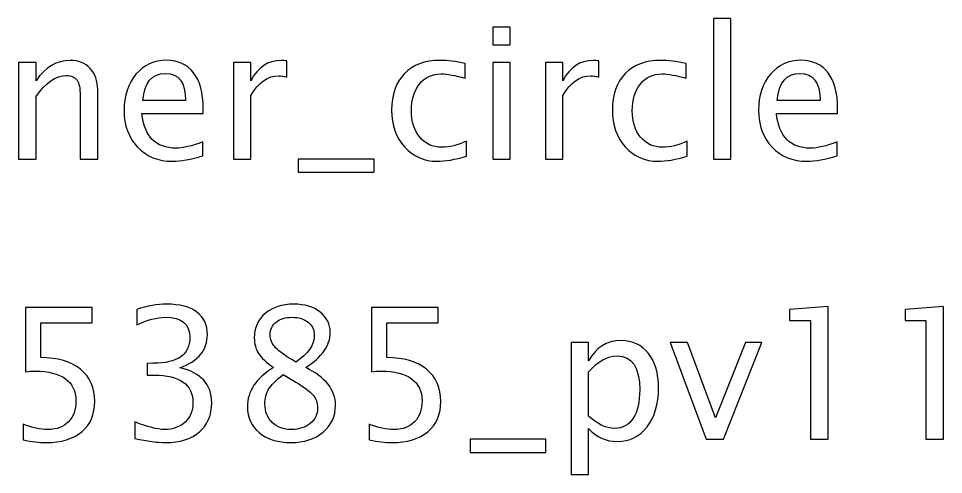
# Model space of a CAD drawing. Header units: centimetres. Extents: x -12.4 to 12.1, y -13.2 to 14.1.
# Drawn here: x 5.67 to 12.11, y 10.97 to 14.15 of the extents above; entities that cross this region are included whole.
import ezdxf

# ---------------------------------------------------------------- set-up
doc = ezdxf.new("R2010")
doc.units = ezdxf.units.CM
doc.header["$MEASUREMENT"] = 0
doc.layers.add('Layer 1', color=7, linetype='Continuous')

msp = doc.modelspace()

# ---------------------------------------------------------------- linework, layer by layer
at = {"layer": 'Layer 1'}
for points, knots in [([(10.50513, 13.17044), (10.50513, 13.17044), (10.50513, 14.14961), (10.50513, 14.14961), (10.50513, 14.14961), (10.50513, 14.14961), (10.62705, 14.14961), (10.62705, 14.14961), (10.62705, 14.14961), (10.62705, 14.14961), (10.62705, 13.17044), (10.62705, 13.17044), (10.62705, 13.17044), (10.62705, 13.17044), (10.50513, 13.17044), (10.50513, 13.17044)], [0, 0, 0, 0, 0.2, 0.2, 0.2, 0.2, 0.4, 0.4, 0.4, 0.4, 0.6, 0.6, 0.6, 0.6, 1, 1, 1, 1]), ([(8.96801, 13.96673), (8.96801, 13.96673), (8.96801, 14.08865), (8.96801, 14.08865), (8.96801, 14.08865), (8.96801, 14.08865), (9.08993, 14.08865), (9.08993, 14.08865), (9.08993, 14.08865), (9.08993, 14.08865), (9.08993, 13.96673), (9.08993, 13.96673), (9.08993, 13.96673), (9.08993, 13.96673), (8.96801, 13.96673), (8.96801, 13.96673)], [0, 0, 0, 0, 0.2, 0.2, 0.2, 0.2, 0.4, 0.4, 0.4, 0.4, 0.6, 0.6, 0.6, 0.6, 1, 1, 1, 1]), ([(5.66707, 13.17044), (5.66707, 13.17044), (5.66707, 13.84354), (5.66707, 13.84354), (5.66707, 13.84354), (5.66707, 13.84354), (5.78899, 13.84354), (5.78899, 13.84354), (5.78899, 13.84354), (5.78899, 13.84354), (5.78899, 13.71633), (5.78899, 13.71633), (5.78899, 13.71633), (5.85355, 13.81052), (5.93271, 13.85751), (6.02627, 13.85751), (6.02627, 13.85751), (6.08511, 13.85751), (6.13189, 13.8391), (6.16639, 13.80205), (6.16639, 13.80205), (6.20089, 13.76522), (6.21825, 13.71548), (6.21825, 13.65325), (6.21825, 13.65325), (6.21825, 13.65325), (6.21825, 13.17044), (6.21825, 13.17044), (6.21825, 13.17044), (6.21825, 13.17044), (6.09633, 13.17044), (6.09633, 13.17044), (6.09633, 13.17044), (6.09633, 13.17044), (6.09633, 13.61346), (6.09633, 13.61346), (6.09633, 13.61346), (6.09633, 13.66341), (6.08892, 13.69897), (6.07432, 13.72014), (6.07432, 13.72014), (6.0595, 13.74152), (6.03516, 13.7521), (6.00108, 13.7521), (6.00108, 13.7521), (5.92615, 13.7521), (5.85545, 13.70321), (5.78899, 13.60542), (5.78899, 13.60542), (5.78899, 13.60542), (5.78899, 13.17044), (5.78899, 13.17044), (5.78899, 13.17044), (5.78899, 13.17044), (5.66707, 13.17044), (5.66707, 13.17044)], [0, 0, 0, 0, 0.0666667, 0.0666667, 0.0666667, 0.0666667, 0.1333333, 0.1333333, 0.1333333, 0.1333333, 0.2, 0.2, 0.2, 0.2, 0.2666667, 0.2666667, 0.2666667, 0.2666667, 0.3333333, 0.3333333, 0.3333333, 0.3333333, 0.4, 0.4, 0.4, 0.4, 0.4666667, 0.4666667, 0.4666667, 0.4666667, 0.5333333, 0.5333333, 0.5333333, 0.5333333, 0.6, 0.6, 0.6, 0.6, 0.6666667, 0.6666667, 0.6666667, 0.6666667, 0.7333333, 0.7333333, 0.7333333, 0.7333333, 0.8, 0.8, 0.8, 0.8, 0.8666667, 0.8666667, 0.8666667, 0.8666667, 1, 1, 1, 1]), ([(6.94935, 13.19203), (6.86744, 13.16748), (6.79737, 13.1552), (6.73895, 13.1552), (6.73895, 13.1552), (6.63926, 13.1552), (6.55819, 13.18822), (6.49575, 13.25405), (6.49575, 13.25405), (6.43331, 13.31988), (6.40198, 13.40518), (6.40198, 13.51017), (6.40198, 13.51017), (6.40198, 13.61198), (6.4295, 13.69559), (6.48474, 13.76099), (6.48474, 13.76099), (6.53999, 13.82618), (6.61068, 13.85878), (6.69683, 13.85878), (6.69683, 13.85878), (6.77832, 13.85878), (6.8414, 13.82978), (6.88585, 13.77179), (6.88585, 13.77179), (6.9303, 13.71379), (6.95253, 13.63166), (6.95253, 13.52519), (6.95253, 13.52519), (6.95253, 13.52519), (6.95189, 13.48794), (6.95189, 13.48794), (6.95189, 13.48794), (6.95189, 13.48794), (6.52644, 13.48794), (6.52644, 13.48794), (6.52644, 13.48794), (6.54422, 13.32707), (6.62275, 13.24664), (6.76181, 13.24664), (6.76181, 13.24664), (6.81283, 13.24664), (6.87527, 13.26103), (6.94935, 13.28982), (6.94935, 13.28982), (6.94935, 13.28982), (6.94935, 13.19203), (6.94935, 13.19203)], [0, 0, 0, 0, 0.0769231, 0.0769231, 0.0769231, 0.0769231, 0.1538462, 0.1538462, 0.1538462, 0.1538462, 0.2307692, 0.2307692, 0.2307692, 0.2307692, 0.3076923, 0.3076923, 0.3076923, 0.3076923, 0.3846154, 0.3846154, 0.3846154, 0.3846154, 0.4615385, 0.4615385, 0.4615385, 0.4615385, 0.5384615, 0.5384615, 0.5384615, 0.5384615, 0.6153846, 0.6153846, 0.6153846, 0.6153846, 0.6923077, 0.6923077, 0.6923077, 0.6923077, 0.7692308, 0.7692308, 0.7692308, 0.7692308, 0.8461538, 0.8461538, 0.8461538, 0.8461538, 1, 1, 1, 1]), ([(7.16292, 13.17044), (7.16292, 13.17044), (7.16292, 13.84354), (7.16292, 13.84354), (7.16292, 13.84354), (7.16292, 13.84354), (7.28484, 13.84354), (7.28484, 13.84354), (7.28484, 13.84354), (7.28484, 13.84354), (7.28484, 13.71633), (7.28484, 13.71633), (7.28484, 13.71633), (7.33331, 13.81052), (7.40359, 13.85751), (7.49587, 13.85751), (7.49587, 13.85751), (7.50836, 13.85751), (7.52148, 13.85645), (7.53503, 13.85434), (7.53503, 13.85434), (7.53503, 13.85434), (7.53503, 13.74025), (7.53503, 13.74025), (7.53503, 13.74025), (7.51386, 13.74723), (7.49524, 13.75083), (7.47915, 13.75083), (7.47915, 13.75083), (7.40168, 13.75083), (7.33691, 13.70511), (7.28484, 13.61346), (7.28484, 13.61346), (7.28484, 13.61346), (7.28484, 13.17044), (7.28484, 13.17044), (7.28484, 13.17044), (7.28484, 13.17044), (7.16292, 13.17044), (7.16292, 13.17044)], [0, 0, 0, 0, 0.0909091, 0.0909091, 0.0909091, 0.0909091, 0.1818182, 0.1818182, 0.1818182, 0.1818182, 0.2727273, 0.2727273, 0.2727273, 0.2727273, 0.3636364, 0.3636364, 0.3636364, 0.3636364, 0.4545455, 0.4545455, 0.4545455, 0.4545455, 0.5454545, 0.5454545, 0.5454545, 0.5454545, 0.6363636, 0.6363636, 0.6363636, 0.6363636, 0.7272727, 0.7272727, 0.7272727, 0.7272727, 0.8181818, 0.8181818, 0.8181818, 0.8181818, 1, 1, 1, 1]), ([(8.78492, 13.19076), (8.70597, 13.16705), (8.63781, 13.1552), (8.58045, 13.1552), (8.58045, 13.1552), (8.48943, 13.1552), (8.41408, 13.18886), (8.35418, 13.25595), (8.35418, 13.25595), (8.29428, 13.32326), (8.26422, 13.40814), (8.26422, 13.51038), (8.26422, 13.51038), (8.26422, 13.6196), (8.29385, 13.7049), (8.35312, 13.76586), (8.35312, 13.76586), (8.41239, 13.82703), (8.49515, 13.85751), (8.60141, 13.85751), (8.60141, 13.85751), (8.65369, 13.85751), (8.71253, 13.85031), (8.7773, 13.83592), (8.7773, 13.83592), (8.7773, 13.83592), (8.7773, 13.73305), (8.7773, 13.73305), (8.7773, 13.73305), (8.70851, 13.75337), (8.65242, 13.76353), (8.60924, 13.76353), (8.60924, 13.76353), (8.54658, 13.76353), (8.49642, 13.74004), (8.45895, 13.69326), (8.45895, 13.69326), (8.42149, 13.64648), (8.40265, 13.58404), (8.40265, 13.50614), (8.40265, 13.50614), (8.40265, 13.43058), (8.42212, 13.36962), (8.46086, 13.32284), (8.46086, 13.32284), (8.49959, 13.27627), (8.55018, 13.25299), (8.61305, 13.25299), (8.61305, 13.25299), (8.66872, 13.25299), (8.72587, 13.26738), (8.78492, 13.29617), (8.78492, 13.29617), (8.78492, 13.29617), (8.78492, 13.19076), (8.78492, 13.19076)], [0, 0, 0, 0, 0.0666667, 0.0666667, 0.0666667, 0.0666667, 0.1333333, 0.1333333, 0.1333333, 0.1333333, 0.2, 0.2, 0.2, 0.2, 0.2666667, 0.2666667, 0.2666667, 0.2666667, 0.3333333, 0.3333333, 0.3333333, 0.3333333, 0.4, 0.4, 0.4, 0.4, 0.4666667, 0.4666667, 0.4666667, 0.4666667, 0.5333333, 0.5333333, 0.5333333, 0.5333333, 0.6, 0.6, 0.6, 0.6, 0.6666667, 0.6666667, 0.6666667, 0.6666667, 0.7333333, 0.7333333, 0.7333333, 0.7333333, 0.8, 0.8, 0.8, 0.8, 0.8666667, 0.8666667, 0.8666667, 0.8666667, 1, 1, 1, 1]), ([(9.33504, 13.17044), (9.33504, 13.17044), (9.33504, 13.84354), (9.33504, 13.84354), (9.33504, 13.84354), (9.33504, 13.84354), (9.45696, 13.84354), (9.45696, 13.84354), (9.45696, 13.84354), (9.45696, 13.84354), (9.45696, 13.71633), (9.45696, 13.71633), (9.45696, 13.71633), (9.50543, 13.81052), (9.57571, 13.85751), (9.66799, 13.85751), (9.66799, 13.85751), (9.68048, 13.85751), (9.6936, 13.85645), (9.70715, 13.85434), (9.70715, 13.85434), (9.70715, 13.85434), (9.70715, 13.74025), (9.70715, 13.74025), (9.70715, 13.74025), (9.68598, 13.74723), (9.66736, 13.75083), (9.65127, 13.75083), (9.65127, 13.75083), (9.5738, 13.75083), (9.50903, 13.70511), (9.45696, 13.61346), (9.45696, 13.61346), (9.45696, 13.61346), (9.45696, 13.17044), (9.45696, 13.17044), (9.45696, 13.17044), (9.45696, 13.17044), (9.33504, 13.17044), (9.33504, 13.17044)], [0, 0, 0, 0, 0.0909091, 0.0909091, 0.0909091, 0.0909091, 0.1818182, 0.1818182, 0.1818182, 0.1818182, 0.2727273, 0.2727273, 0.2727273, 0.2727273, 0.3636364, 0.3636364, 0.3636364, 0.3636364, 0.4545455, 0.4545455, 0.4545455, 0.4545455, 0.5454545, 0.5454545, 0.5454545, 0.5454545, 0.6363636, 0.6363636, 0.6363636, 0.6363636, 0.7272727, 0.7272727, 0.7272727, 0.7272727, 0.8181818, 0.8181818, 0.8181818, 0.8181818, 1, 1, 1, 1]), ([(10.32204, 13.19076), (10.24309, 13.16705), (10.17493, 13.1552), (10.11757, 13.1552), (10.11757, 13.1552), (10.02655, 13.1552), (9.9512, 13.18886), (9.8913, 13.25595), (9.8913, 13.25595), (9.8314, 13.32326), (9.80134, 13.40814), (9.80134, 13.51038), (9.80134, 13.51038), (9.80134, 13.6196), (9.83097, 13.7049), (9.89024, 13.76586), (9.89024, 13.76586), (9.94951, 13.82703), (10.03227, 13.85751), (10.13853, 13.85751), (10.13853, 13.85751), (10.19081, 13.85751), (10.24965, 13.85031), (10.31442, 13.83592), (10.31442, 13.83592), (10.31442, 13.83592), (10.31442, 13.73305), (10.31442, 13.73305), (10.31442, 13.73305), (10.24563, 13.75337), (10.18954, 13.76353), (10.14636, 13.76353), (10.14636, 13.76353), (10.0837, 13.76353), (10.03354, 13.74004), (9.99607, 13.69326), (9.99607, 13.69326), (9.95861, 13.64648), (9.93977, 13.58404), (9.93977, 13.50614), (9.93977, 13.50614), (9.93977, 13.43058), (9.95924, 13.36962), (9.99798, 13.32284), (9.99798, 13.32284), (10.03671, 13.27627), (10.0873, 13.25299), (10.15017, 13.25299), (10.15017, 13.25299), (10.20584, 13.25299), (10.26299, 13.26738), (10.32204, 13.29617), (10.32204, 13.29617), (10.32204, 13.29617), (10.32204, 13.19076), (10.32204, 13.19076)], [0, 0, 0, 0, 0.0666667, 0.0666667, 0.0666667, 0.0666667, 0.1333333, 0.1333333, 0.1333333, 0.1333333, 0.2, 0.2, 0.2, 0.2, 0.2666667, 0.2666667, 0.2666667, 0.2666667, 0.3333333, 0.3333333, 0.3333333, 0.3333333, 0.4, 0.4, 0.4, 0.4, 0.4666667, 0.4666667, 0.4666667, 0.4666667, 0.5333333, 0.5333333, 0.5333333, 0.5333333, 0.6, 0.6, 0.6, 0.6, 0.6666667, 0.6666667, 0.6666667, 0.6666667, 0.7333333, 0.7333333, 0.7333333, 0.7333333, 0.8, 0.8, 0.8, 0.8, 0.8666667, 0.8666667, 0.8666667, 0.8666667, 1, 1, 1, 1]), ([(11.36619, 13.19203), (11.28428, 13.16748), (11.21421, 13.1552), (11.15579, 13.1552), (11.15579, 13.1552), (11.0561, 13.1552), (10.97503, 13.18822), (10.91259, 13.25405), (10.91259, 13.25405), (10.85015, 13.31988), (10.81882, 13.40518), (10.81882, 13.51017), (10.81882, 13.51017), (10.81882, 13.61198), (10.84634, 13.69559), (10.90158, 13.76099), (10.90158, 13.76099), (10.95683, 13.82618), (11.02752, 13.85878), (11.11367, 13.85878), (11.11367, 13.85878), (11.19516, 13.85878), (11.25824, 13.82978), (11.30269, 13.77179), (11.30269, 13.77179), (11.34714, 13.71379), (11.36937, 13.63166), (11.36937, 13.52519), (11.36937, 13.52519), (11.36937, 13.52519), (11.36873, 13.48794), (11.36873, 13.48794), (11.36873, 13.48794), (11.36873, 13.48794), (10.94328, 13.48794), (10.94328, 13.48794), (10.94328, 13.48794), (10.96106, 13.32707), (11.03959, 13.24664), (11.17865, 13.24664), (11.17865, 13.24664), (11.22967, 13.24664), (11.29211, 13.26103), (11.36619, 13.28982), (11.36619, 13.28982), (11.36619, 13.28982), (11.36619, 13.19203), (11.36619, 13.19203)], [0, 0, 0, 0, 0.0769231, 0.0769231, 0.0769231, 0.0769231, 0.1538462, 0.1538462, 0.1538462, 0.1538462, 0.2307692, 0.2307692, 0.2307692, 0.2307692, 0.3076923, 0.3076923, 0.3076923, 0.3076923, 0.3846154, 0.3846154, 0.3846154, 0.3846154, 0.4615385, 0.4615385, 0.4615385, 0.4615385, 0.5384615, 0.5384615, 0.5384615, 0.5384615, 0.6153846, 0.6153846, 0.6153846, 0.6153846, 0.6923077, 0.6923077, 0.6923077, 0.6923077, 0.7692308, 0.7692308, 0.7692308, 0.7692308, 0.8461538, 0.8461538, 0.8461538, 0.8461538, 1, 1, 1, 1]), ([(8.96801, 13.17044), (8.96801, 13.17044), (8.96801, 13.84354), (8.96801, 13.84354), (8.96801, 13.84354), (8.96801, 13.84354), (9.08993, 13.84354), (9.08993, 13.84354), (9.08993, 13.84354), (9.08993, 13.84354), (9.08993, 13.17044), (9.08993, 13.17044), (9.08993, 13.17044), (9.08993, 13.17044), (8.96801, 13.17044), (8.96801, 13.17044)], [0, 0, 0, 0, 0.2, 0.2, 0.2, 0.2, 0.4, 0.4, 0.4, 0.4, 0.6, 0.6, 0.6, 0.6, 1, 1, 1, 1]), ([(6.53279, 13.57938), (6.53279, 13.57938), (6.82997, 13.57938), (6.82997, 13.57938), (6.82997, 13.57938), (6.82997, 13.70469), (6.78319, 13.76734), (6.68985, 13.76734), (6.68985, 13.76734), (6.59587, 13.76734), (6.54359, 13.70469), (6.53279, 13.57938)], [0, 0, 0, 0, 0.25, 0.25, 0.25, 0.25, 0.5, 0.5, 0.5, 0.5, 1, 1, 1, 1]), ([(10.94963, 13.57938), (10.94963, 13.57938), (11.24681, 13.57938), (11.24681, 13.57938), (11.24681, 13.57938), (11.24681, 13.70469), (11.20003, 13.76734), (11.10669, 13.76734), (11.10669, 13.76734), (11.01271, 13.76734), (10.96043, 13.70469), (10.94963, 13.57938)], [0, 0, 0, 0, 0.25, 0.25, 0.25, 0.25, 0.5, 0.5, 0.5, 0.5, 1, 1, 1, 1]), ([(7.61398, 13.079), (7.61398, 13.079), (7.61398, 13.17044), (7.61398, 13.17044), (7.61398, 13.17044), (7.61398, 13.17044), (8.1423, 13.17044), (8.1423, 13.17044), (8.1423, 13.17044), (8.1423, 13.17044), (8.1423, 13.079), (8.1423, 13.079), (8.1423, 13.079), (8.1423, 13.079), (7.61398, 13.079), (7.61398, 13.079)], [0, 0, 0, 0, 0.2, 0.2, 0.2, 0.2, 0.4, 0.4, 0.4, 0.4, 0.6, 0.6, 0.6, 0.6, 1, 1, 1, 1]), ([(5.69998, 11.21506), (5.69998, 11.21506), (5.69998, 11.32428), (5.69998, 11.32428), (5.69998, 11.32428), (5.76073, 11.29973), (5.8183, 11.28745), (5.87334, 11.28745), (5.87334, 11.28745), (5.93345, 11.28745), (5.98086, 11.30523), (6.01536, 11.34079), (6.01536, 11.34079), (6.04987, 11.37635), (6.06701, 11.42525), (6.06701, 11.48748), (6.06701, 11.48748), (6.06701, 11.55436), (6.04267, 11.60559), (5.99399, 11.64093), (5.99399, 11.64093), (5.9453, 11.67628), (5.87482, 11.69385), (5.78274, 11.69385), (5.78274, 11.69385), (5.76136, 11.69385), (5.73872, 11.69237), (5.71522, 11.68941), (5.71522, 11.68941), (5.71522, 11.68941), (5.71522, 12.13708), (5.71522, 12.13708), (5.71522, 12.13708), (5.71522, 12.13708), (6.18004, 12.13708), (6.18004, 12.13708), (6.18004, 12.13708), (6.18004, 12.13708), (6.18004, 12.0304), (6.18004, 12.0304), (6.18004, 12.0304), (6.18004, 12.0304), (5.8219, 12.0304), (5.8219, 12.0304), (5.8219, 12.0304), (5.8219, 12.0304), (5.8219, 11.78783), (5.8219, 11.78783), (5.8219, 11.78783), (5.94001, 11.78783), (6.03209, 11.76074), (6.09834, 11.70655), (6.09834, 11.70655), (6.16459, 11.65258), (6.19782, 11.57765), (6.19782, 11.48176), (6.19782, 11.48176), (6.19782, 11.39244), (6.16776, 11.32259), (6.10765, 11.272), (6.10765, 11.272), (6.04754, 11.22141), (5.96456, 11.19601), (5.85873, 11.19601), (5.85873, 11.19601), (5.81153, 11.19601), (5.75861, 11.20236), (5.69998, 11.21506)], [0, 0, 0, 0, 0.0555556, 0.0555556, 0.0555556, 0.0555556, 0.1111111, 0.1111111, 0.1111111, 0.1111111, 0.1666667, 0.1666667, 0.1666667, 0.1666667, 0.2222222, 0.2222222, 0.2222222, 0.2222222, 0.2777778, 0.2777778, 0.2777778, 0.2777778, 0.3333333, 0.3333333, 0.3333333, 0.3333333, 0.3888889, 0.3888889, 0.3888889, 0.3888889, 0.4444444, 0.4444444, 0.4444444, 0.4444444, 0.5, 0.5, 0.5, 0.5, 0.5555556, 0.5555556, 0.5555556, 0.5555556, 0.6111111, 0.6111111, 0.6111111, 0.6111111, 0.6666667, 0.6666667, 0.6666667, 0.6666667, 0.7222222, 0.7222222, 0.7222222, 0.7222222, 0.7777778, 0.7777778, 0.7777778, 0.7777778, 0.8333333, 0.8333333, 0.8333333, 0.8333333, 0.8888889, 0.8888889, 0.8888889, 0.8888889, 1, 1, 1, 1]), ([(6.47764, 11.22522), (6.47764, 11.22522), (6.47764, 11.33952), (6.47764, 11.33952), (6.47764, 11.33952), (6.56485, 11.30481), (6.63322, 11.28745), (6.68338, 11.28745), (6.68338, 11.28745), (6.74244, 11.28745), (6.79006, 11.30438), (6.82668, 11.33846), (6.82668, 11.33846), (6.8633, 11.37254), (6.8815, 11.41699), (6.8815, 11.4716), (6.8815, 11.4716), (6.8815, 11.60114), (6.79133, 11.66591), (6.61099, 11.66591), (6.61099, 11.66591), (6.61099, 11.66591), (6.56273, 11.66591), (6.56273, 11.66591), (6.56273, 11.66591), (6.56273, 11.66591), (6.56273, 11.74783), (6.56273, 11.74783), (6.56273, 11.74783), (6.56273, 11.74783), (6.60549, 11.74846), (6.60549, 11.74846), (6.60549, 11.74846), (6.77503, 11.74846), (6.85991, 11.80815), (6.85991, 11.92774), (6.85991, 11.92774), (6.85991, 12.02151), (6.80361, 12.0685), (6.69121, 12.0685), (6.69121, 12.0685), (6.63089, 12.0685), (6.564, 12.05114), (6.49034, 12.01643), (6.49034, 12.01643), (6.49034, 12.01643), (6.49034, 12.12311), (6.49034, 12.12311), (6.49034, 12.12311), (6.56252, 12.14766), (6.63216, 12.15994), (6.69904, 12.15994), (6.69904, 12.15994), (6.79006, 12.15994), (6.86012, 12.14174), (6.90881, 12.10533), (6.90881, 12.10533), (6.95749, 12.06914), (6.98183, 12.01643), (6.98183, 11.94743), (6.98183, 11.94743), (6.98183, 11.83969), (6.91812, 11.76285), (6.79048, 11.71713), (6.79048, 11.71713), (6.93844, 11.68263), (7.01231, 11.60156), (7.01231, 11.47351), (7.01231, 11.47351), (7.01231, 11.38715), (6.98374, 11.3192), (6.9268, 11.26988), (6.9268, 11.26988), (6.86986, 11.22056), (6.79154, 11.19601), (6.69206, 11.19601), (6.69206, 11.19601), (6.63533, 11.19601), (6.564, 11.20575), (6.47764, 11.22522)], [0, 0, 0, 0, 0.047619, 0.047619, 0.047619, 0.047619, 0.0952381, 0.0952381, 0.0952381, 0.0952381, 0.1428571, 0.1428571, 0.1428571, 0.1428571, 0.1904762, 0.1904762, 0.1904762, 0.1904762, 0.2380952, 0.2380952, 0.2380952, 0.2380952, 0.2857143, 0.2857143, 0.2857143, 0.2857143, 0.3333333, 0.3333333, 0.3333333, 0.3333333, 0.3809524, 0.3809524, 0.3809524, 0.3809524, 0.4285714, 0.4285714, 0.4285714, 0.4285714, 0.4761905, 0.4761905, 0.4761905, 0.4761905, 0.5238095, 0.5238095, 0.5238095, 0.5238095, 0.5714286, 0.5714286, 0.5714286, 0.5714286, 0.6190476, 0.6190476, 0.6190476, 0.6190476, 0.6666667, 0.6666667, 0.6666667, 0.6666667, 0.7142857, 0.7142857, 0.7142857, 0.7142857, 0.7619048, 0.7619048, 0.7619048, 0.7619048, 0.8095238, 0.8095238, 0.8095238, 0.8095238, 0.8571429, 0.8571429, 0.8571429, 0.8571429, 0.9047619, 0.9047619, 0.9047619, 0.9047619, 1, 1, 1, 1]), ([(7.44326, 11.71862), (7.39288, 11.75375), (7.35775, 11.78635), (7.33806, 11.81662), (7.33806, 11.81662), (7.31838, 11.84667), (7.30864, 11.88308), (7.30864, 11.92563), (7.30864, 11.92563), (7.30864, 11.99505), (7.33404, 12.05157), (7.38463, 12.09496), (7.38463, 12.09496), (7.43543, 12.13835), (7.50168, 12.15994), (7.58338, 12.15994), (7.58338, 12.15994), (7.65874, 12.15994), (7.71991, 12.14153), (7.76669, 12.1047), (7.76669, 12.1047), (7.81347, 12.06808), (7.83696, 12.02024), (7.83696, 11.96161), (7.83696, 11.96161), (7.83696, 11.87271), (7.78002, 11.79164), (7.66636, 11.71862), (7.66636, 11.71862), (7.80458, 11.65088), (7.87379, 11.56346), (7.87379, 11.45636), (7.87379, 11.45636), (7.87379, 11.37995), (7.84479, 11.31751), (7.78701, 11.26882), (7.78701, 11.26882), (7.72922, 11.22035), (7.65493, 11.19601), (7.56391, 11.19601), (7.56391, 11.19601), (7.47311, 11.19601), (7.39987, 11.21887), (7.34399, 11.26459), (7.34399, 11.26459), (7.28832, 11.3101), (7.26038, 11.37021), (7.26038, 11.44451), (7.26038, 11.44451), (7.26038, 11.55457), (7.32134, 11.6458), (7.44326, 11.71862)], [0, 0, 0, 0, 0.0714286, 0.0714286, 0.0714286, 0.0714286, 0.1428571, 0.1428571, 0.1428571, 0.1428571, 0.2142857, 0.2142857, 0.2142857, 0.2142857, 0.2857143, 0.2857143, 0.2857143, 0.2857143, 0.3571429, 0.3571429, 0.3571429, 0.3571429, 0.4285714, 0.4285714, 0.4285714, 0.4285714, 0.5, 0.5, 0.5, 0.5, 0.5714286, 0.5714286, 0.5714286, 0.5714286, 0.6428571, 0.6428571, 0.6428571, 0.6428571, 0.7142857, 0.7142857, 0.7142857, 0.7142857, 0.7857143, 0.7857143, 0.7857143, 0.7857143, 0.8571429, 0.8571429, 0.8571429, 0.8571429, 1, 1, 1, 1]), ([(8.10916, 11.21506), (8.10916, 11.21506), (8.10916, 11.32428), (8.10916, 11.32428), (8.10916, 11.32428), (8.16991, 11.29973), (8.22748, 11.28745), (8.28252, 11.28745), (8.28252, 11.28745), (8.34263, 11.28745), (8.39004, 11.30523), (8.42454, 11.34079), (8.42454, 11.34079), (8.45905, 11.37635), (8.47619, 11.42525), (8.47619, 11.48748), (8.47619, 11.48748), (8.47619, 11.55436), (8.45185, 11.60559), (8.40317, 11.64093), (8.40317, 11.64093), (8.35448, 11.67628), (8.284, 11.69385), (8.19192, 11.69385), (8.19192, 11.69385), (8.17054, 11.69385), (8.1479, 11.69237), (8.1244, 11.68941), (8.1244, 11.68941), (8.1244, 11.68941), (8.1244, 12.13708), (8.1244, 12.13708), (8.1244, 12.13708), (8.1244, 12.13708), (8.58922, 12.13708), (8.58922, 12.13708), (8.58922, 12.13708), (8.58922, 12.13708), (8.58922, 12.0304), (8.58922, 12.0304), (8.58922, 12.0304), (8.58922, 12.0304), (8.23108, 12.0304), (8.23108, 12.0304), (8.23108, 12.0304), (8.23108, 12.0304), (8.23108, 11.78783), (8.23108, 11.78783), (8.23108, 11.78783), (8.34919, 11.78783), (8.44127, 11.76074), (8.50752, 11.70655), (8.50752, 11.70655), (8.57377, 11.65258), (8.607, 11.57765), (8.607, 11.48176), (8.607, 11.48176), (8.607, 11.39244), (8.57694, 11.32259), (8.51683, 11.272), (8.51683, 11.272), (8.45672, 11.22141), (8.37374, 11.19601), (8.26791, 11.19601), (8.26791, 11.19601), (8.22071, 11.19601), (8.16779, 11.20236), (8.10916, 11.21506)], [0, 0, 0, 0, 0.0555556, 0.0555556, 0.0555556, 0.0555556, 0.1111111, 0.1111111, 0.1111111, 0.1111111, 0.1666667, 0.1666667, 0.1666667, 0.1666667, 0.2222222, 0.2222222, 0.2222222, 0.2222222, 0.2777778, 0.2777778, 0.2777778, 0.2777778, 0.3333333, 0.3333333, 0.3333333, 0.3333333, 0.3888889, 0.3888889, 0.3888889, 0.3888889, 0.4444444, 0.4444444, 0.4444444, 0.4444444, 0.5, 0.5, 0.5, 0.5, 0.5555556, 0.5555556, 0.5555556, 0.5555556, 0.6111111, 0.6111111, 0.6111111, 0.6111111, 0.6666667, 0.6666667, 0.6666667, 0.6666667, 0.7222222, 0.7222222, 0.7222222, 0.7222222, 0.7777778, 0.7777778, 0.7777778, 0.7777778, 0.8333333, 0.8333333, 0.8333333, 0.8333333, 0.8888889, 0.8888889, 0.8888889, 0.8888889, 1, 1, 1, 1]), ([(11.1815, 11.21887), (11.1815, 11.21887), (11.1815, 12.04564), (11.1815, 12.04564), (11.1815, 12.04564), (11.1815, 12.04564), (11.03545, 12.04564), (11.03545, 12.04564), (11.03545, 12.04564), (11.03545, 12.04564), (11.03545, 12.12184), (11.03545, 12.12184), (11.03545, 12.12184), (11.03545, 12.12184), (11.30342, 12.1447), (11.30342, 12.1447), (11.30342, 12.1447), (11.30342, 12.1447), (11.30342, 11.21887), (11.30342, 11.21887), (11.30342, 11.21887), (11.30342, 11.21887), (11.1815, 11.21887), (11.1815, 11.21887)], [0, 0, 0, 0, 0.1428571, 0.1428571, 0.1428571, 0.1428571, 0.2857143, 0.2857143, 0.2857143, 0.2857143, 0.4285714, 0.4285714, 0.4285714, 0.4285714, 0.5714286, 0.5714286, 0.5714286, 0.5714286, 0.7142857, 0.7142857, 0.7142857, 0.7142857, 1, 1, 1, 1]), ([(11.98456, 11.21887), (11.98456, 11.21887), (11.98456, 12.04564), (11.98456, 12.04564), (11.98456, 12.04564), (11.98456, 12.04564), (11.83851, 12.04564), (11.83851, 12.04564), (11.83851, 12.04564), (11.83851, 12.04564), (11.83851, 12.12184), (11.83851, 12.12184), (11.83851, 12.12184), (11.83851, 12.12184), (12.10648, 12.1447), (12.10648, 12.1447), (12.10648, 12.1447), (12.10648, 12.1447), (12.10648, 11.21887), (12.10648, 11.21887), (12.10648, 11.21887), (12.10648, 11.21887), (11.98456, 11.21887), (11.98456, 11.21887)], [0, 0, 0, 0, 0.1428571, 0.1428571, 0.1428571, 0.1428571, 0.2857143, 0.2857143, 0.2857143, 0.2857143, 0.4285714, 0.4285714, 0.4285714, 0.4285714, 0.5714286, 0.5714286, 0.5714286, 0.5714286, 0.7142857, 0.7142857, 0.7142857, 0.7142857, 1, 1, 1, 1]), ([(7.5982, 11.75693), (7.68371, 11.81344), (7.72647, 11.8761), (7.72647, 11.94531), (7.72647, 11.94531), (7.72647, 11.98235), (7.71208, 12.01199), (7.6835, 12.03463), (7.6835, 12.03463), (7.65472, 12.05728), (7.61725, 12.0685), (7.5709, 12.0685), (7.5709, 12.0685), (7.52602, 12.0685), (7.4894, 12.05749), (7.46125, 12.03527), (7.46125, 12.03527), (7.4331, 12.01304), (7.41913, 11.98447), (7.41913, 11.94912), (7.41913, 11.94912), (7.41913, 11.91483), (7.43183, 11.88393), (7.45723, 11.85641), (7.45723, 11.85641), (7.48263, 11.82911), (7.52962, 11.79587), (7.5982, 11.75693)], [0, 0, 0, 0, 0.125, 0.125, 0.125, 0.125, 0.25, 0.25, 0.25, 0.25, 0.375, 0.375, 0.375, 0.375, 0.5, 0.5, 0.5, 0.5, 0.625, 0.625, 0.625, 0.625, 0.75, 0.75, 0.75, 0.75, 1, 1, 1, 1]), ([(9.5142, 10.97376), (9.5142, 10.97376), (9.5142, 11.89197), (9.5142, 11.89197), (9.5142, 11.89197), (9.5142, 11.89197), (9.63612, 11.89197), (9.63612, 11.89197), (9.63612, 11.89197), (9.63612, 11.89197), (9.63612, 11.76476), (9.63612, 11.76476), (9.63612, 11.76476), (9.68607, 11.85895), (9.76122, 11.90594), (9.86133, 11.90594), (9.86133, 11.90594), (9.9424, 11.90594), (10.00611, 11.87652), (10.05268, 11.81746), (10.05268, 11.81746), (10.09925, 11.75841), (10.12253, 11.67776), (10.12253, 11.57553), (10.12253, 11.57553), (10.12253, 11.46419), (10.09607, 11.37423), (10.04337, 11.30608), (10.04337, 11.30608), (9.99066, 11.23771), (9.92124, 11.20363), (9.8353, 11.20363), (9.8353, 11.20363), (9.7555, 11.20363), (9.68904, 11.23411), (9.63612, 11.29528), (9.63612, 11.29528), (9.63612, 11.29528), (9.63612, 10.97376), (9.63612, 10.97376), (9.63612, 10.97376), (9.63612, 10.97376), (9.5142, 10.97376), (9.5142, 10.97376)], [0, 0, 0, 0, 0.0833333, 0.0833333, 0.0833333, 0.0833333, 0.1666667, 0.1666667, 0.1666667, 0.1666667, 0.25, 0.25, 0.25, 0.25, 0.3333333, 0.3333333, 0.3333333, 0.3333333, 0.4166667, 0.4166667, 0.4166667, 0.4166667, 0.5, 0.5, 0.5, 0.5, 0.5833333, 0.5833333, 0.5833333, 0.5833333, 0.6666667, 0.6666667, 0.6666667, 0.6666667, 0.75, 0.75, 0.75, 0.75, 0.8333333, 0.8333333, 0.8333333, 0.8333333, 1, 1, 1, 1]), ([(10.45357, 11.21887), (10.45357, 11.21887), (10.20296, 11.89197), (10.20296, 11.89197), (10.20296, 11.89197), (10.20296, 11.89197), (10.32488, 11.89197), (10.32488, 11.89197), (10.32488, 11.89197), (10.32488, 11.89197), (10.52025, 11.36894), (10.52025, 11.36894), (10.52025, 11.36894), (10.52025, 11.36894), (10.72705, 11.89197), (10.72705, 11.89197), (10.72705, 11.89197), (10.72705, 11.89197), (10.84177, 11.89197), (10.84177, 11.89197), (10.84177, 11.89197), (10.84177, 11.89197), (10.57571, 11.21887), (10.57571, 11.21887), (10.57571, 11.21887), (10.57571, 11.21887), (10.45357, 11.21887), (10.45357, 11.21887)], [0, 0, 0, 0, 0.125, 0.125, 0.125, 0.125, 0.25, 0.25, 0.25, 0.25, 0.375, 0.375, 0.375, 0.375, 0.5, 0.5, 0.5, 0.5, 0.625, 0.625, 0.625, 0.625, 0.75, 0.75, 0.75, 0.75, 1, 1, 1, 1]), ([(9.63612, 11.37931), (9.69899, 11.32322), (9.75889, 11.29507), (9.81583, 11.29507), (9.81583, 11.29507), (9.87192, 11.29507), (9.91531, 11.31857), (9.94579, 11.36534), (9.94579, 11.36534), (9.97648, 11.41212), (9.99172, 11.47795), (9.99172, 11.56304), (9.99172, 11.56304), (9.99172, 11.72052), (9.93965, 11.79926), (9.83551, 11.79926), (9.83551, 11.79926), (9.76735, 11.79926), (9.70089, 11.76243), (9.63612, 11.68856), (9.63612, 11.68856), (9.63612, 11.68856), (9.63612, 11.37931), (9.63612, 11.37931)], [0, 0, 0, 0, 0.1428571, 0.1428571, 0.1428571, 0.1428571, 0.2857143, 0.2857143, 0.2857143, 0.2857143, 0.4285714, 0.4285714, 0.4285714, 0.4285714, 0.5714286, 0.5714286, 0.5714286, 0.5714286, 0.7142857, 0.7142857, 0.7142857, 0.7142857, 1, 1, 1, 1]), ([(7.50972, 11.66909), (7.46019, 11.63099), (7.42654, 11.59775), (7.40876, 11.56939), (7.40876, 11.56939), (7.39119, 11.54103), (7.3823, 11.50589), (7.3823, 11.46356), (7.3823, 11.46356), (7.3823, 11.41106), (7.39923, 11.36852), (7.43331, 11.33613), (7.43331, 11.33613), (7.46739, 11.30375), (7.51205, 11.28745), (7.56772, 11.28745), (7.56772, 11.28745), (7.62127, 11.28745), (7.66488, 11.30121), (7.69853, 11.32894), (7.69853, 11.32894), (7.7324, 11.35667), (7.74933, 11.39265), (7.74933, 11.43689), (7.74933, 11.43689), (7.74933, 11.47245), (7.73896, 11.50272), (7.718, 11.52727), (7.718, 11.52727), (7.69705, 11.55182), (7.65662, 11.58188), (7.59672, 11.61744), (7.59672, 11.61744), (7.59672, 11.61744), (7.50972, 11.66909), (7.50972, 11.66909)], [0, 0, 0, 0, 0.1, 0.1, 0.1, 0.1, 0.2, 0.2, 0.2, 0.2, 0.3, 0.3, 0.3, 0.3, 0.4, 0.4, 0.4, 0.4, 0.5, 0.5, 0.5, 0.5, 0.6, 0.6, 0.6, 0.6, 0.7, 0.7, 0.7, 0.7, 0.8, 0.8, 0.8, 0.8, 1, 1, 1, 1]), ([(8.81062, 11.12743), (8.81062, 11.12743), (8.81062, 11.21887), (8.81062, 11.21887), (8.81062, 11.21887), (8.81062, 11.21887), (9.33894, 11.21887), (9.33894, 11.21887), (9.33894, 11.21887), (9.33894, 11.21887), (9.33894, 11.12743), (9.33894, 11.12743), (9.33894, 11.12743), (9.33894, 11.12743), (8.81062, 11.12743), (8.81062, 11.12743)], [0, 0, 0, 0, 0.2, 0.2, 0.2, 0.2, 0.4, 0.4, 0.4, 0.4, 0.6, 0.6, 0.6, 0.6, 1, 1, 1, 1])]:
    msp.add_open_spline(points, degree=3, knots=knots, dxfattribs=at)

doc.saveas('drawing.dxf')
